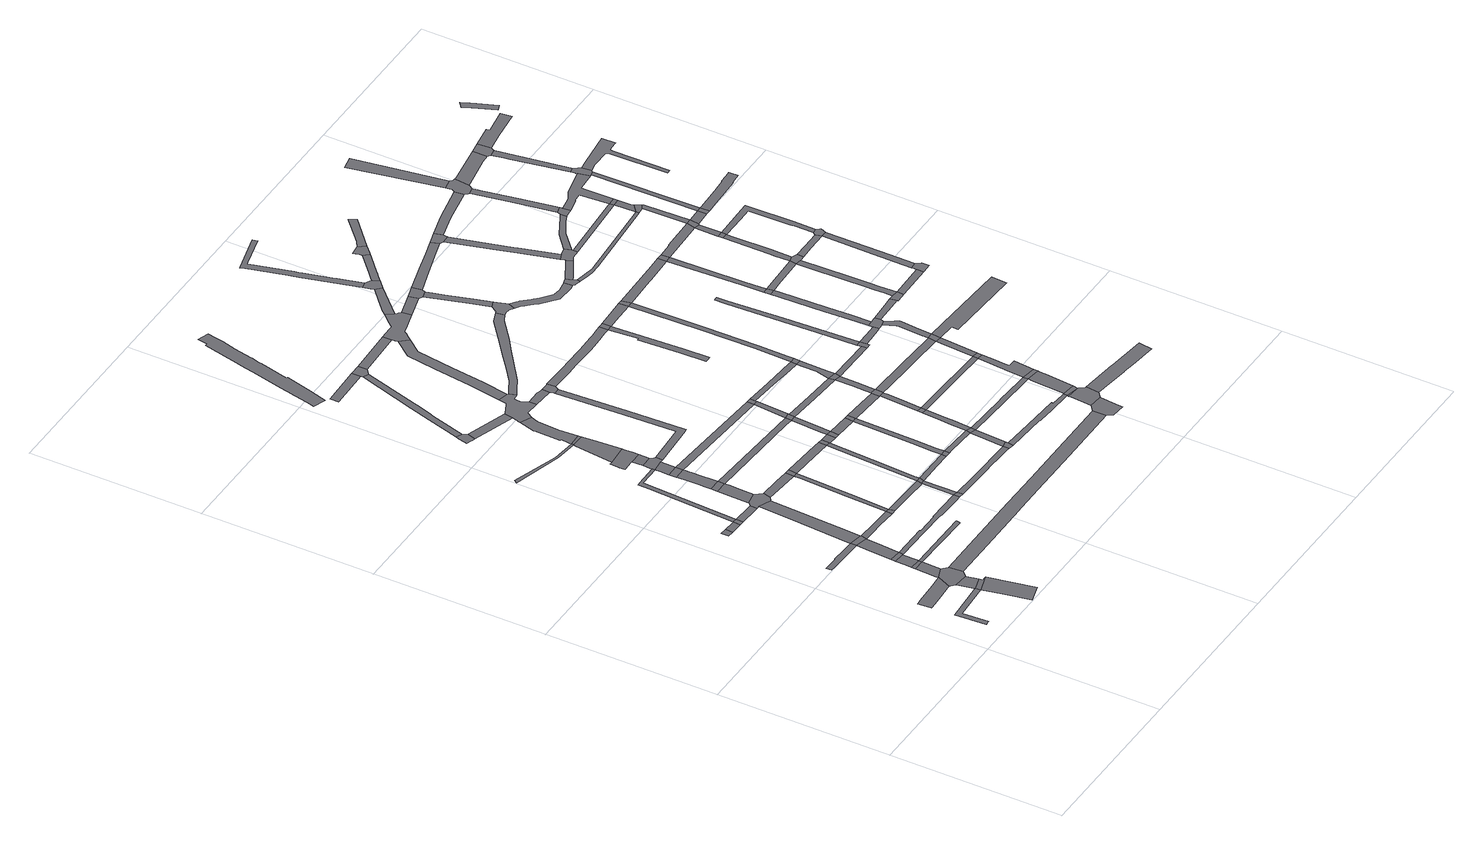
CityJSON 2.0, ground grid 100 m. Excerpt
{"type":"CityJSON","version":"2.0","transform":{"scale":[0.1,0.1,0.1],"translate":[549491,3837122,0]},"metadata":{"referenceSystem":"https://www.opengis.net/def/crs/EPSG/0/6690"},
"CityObjects":{
"road1":{"type":"Road","attributes":{"RoadStructureAttribute.sectionType":"1"},"geometry":[{"type":"MultiSurface","lod":"1","boundaries":[[[0,1,2,3,4,5,6,7]]]}]},
"road2":{"type":"Road","attributes":{"RoadStructureAttribute.sectionType":"1"},"geometry":[{"type":"MultiSurface","lod":"1","boundaries":[[[8,9,10,11,12,13,14,15,16,17,18,19]]]}]},
"road3":{"type":"Road","attributes":{"RoadStructureAttribute.sectionType":"1"},"geometry":[{"type":"MultiSurface","lod":"1","boundaries":[[[20,21,22,23,24]]]}]},
"road4":{"type":"Road","attributes":{"RoadStructureAttribute.sectionType":"1"},"geometry":[{"type":"MultiSurface","lod":"1","boundaries":[[[25,26,27,0,28,29]]]}]},
"road5":{"type":"Road","geometry":[{"type":"MultiSurface","lod":"1","boundaries":[[[30,31,28,0,7,32,21,20]]]}]},
"road6":{"type":"Road","geometry":[{"type":"MultiSurface","lod":"1","boundaries":[[[33,34,35,8,19,36,25,29,37,38]]]}]},
"road7":{"type":"Road","attributes":{"RoadStructureAttribute.sectionType":"1"},"geometry":[{"type":"MultiSurface","lod":"1","boundaries":[[[39,40,41,8,35,42]]]}]},
"road8":{"type":"Road","attributes":{"RoadStructureAttribute.sectionType":"1"},"geometry":[{"type":"MultiSurface","lod":"1","boundaries":[[[43,44,45,46,47,48,49,50,51,52]]]}]},
"road9":{"type":"Road","geometry":[{"type":"MultiSurface","lod":"1","boundaries":[[[53,39,42,54]]]}]},
"road10":{"type":"Road","attributes":{"RoadStructureAttribute.sectionType":"1"},"geometry":[{"type":"MultiSurface","lod":"1","boundaries":[[[55,56,53,54,57,58]]]}]},
"road11":{"type":"Road","geometry":[{"type":"MultiSurface","lod":"1","boundaries":[[[59,60,61,62]]]}]},
"road12":{"type":"Road","geometry":[{"type":"MultiSurface","lod":"1","boundaries":[[[63,55,58,64,65]]]}]},
"road13":{"type":"Road","attributes":{"RoadStructureAttribute.sectionType":"1"},"geometry":[{"type":"MultiSurface","lod":"1","boundaries":[[[51,66,63,65,67,68,69]]]}]},
"road14":{"type":"Road","attributes":{"RoadStructureAttribute.sectionType":"1"},"geometry":[{"type":"MultiSurface","lod":"1","boundaries":[[[70,62,61,71,72,73]]]}]},
"road15":{"type":"Road","geometry":[{"type":"MultiSurface","lod":"1","boundaries":[[[52,51,69,74,75,76]]]}]},
"road16":{"type":"Road","geometry":[{"type":"MultiSurface","lod":"1","boundaries":[[[73,72,77,78]]]}]},
"road17":{"type":"Road","attributes":{"RoadStructureAttribute.sectionType":"1"},"geometry":[{"type":"MultiSurface","lod":"1","boundaries":[[[79,80,81,82,83,54,42]]]}]},
"road18":{"type":"Road","attributes":{"RoadStructureAttribute.sectionType":"1"},"geometry":[{"type":"MultiSurface","lod":"1","boundaries":[[[84,85,78,77,86,87,88,89]]]}]},
"road19":{"type":"Road","attributes":{"RoadStructureAttribute.sectionType":"1"},"geometry":[{"type":"MultiSurface","lod":"1","boundaries":[[[90,91,92,93,52,76,94,95,96,97,98,99]]]}]},
"road20":{"type":"Road","attributes":{"RoadStructureAttribute.sectionType":"1"},"geometry":[{"type":"MultiSurface","lod":"1","boundaries":[[[100,101,75,74,102,103,104,105]]]}]},
"road21":{"type":"Road","attributes":{"RoadStructureAttribute.sectionType":"1"},"geometry":[{"type":"MultiSurface","lod":"1","boundaries":[[[106,107,108,73,78,109,110,111]]]}]},
"road22":{"type":"Road","attributes":{"RoadStructureAttribute.sectionType":"1"},"geometry":[{"type":"MultiSurface","lod":"1","boundaries":[[[112,113,114,115,116,117,118,65,64,119,120,121,122,123,124,125]]]}]},
"road23":{"type":"Road","geometry":[{"type":"MultiSurface","lod":"1","boundaries":[[[126,127,128,129,130,131,89,88,132,90,99,133,134]]]}]},
"road24":{"type":"Road","attributes":{"RoadStructureAttribute.sectionType":"1"},"geometry":[{"type":"MultiSurface","lod":"1","boundaries":[[[135,136,129,128,137,138,139,140]]]}]},
"road25":{"type":"Road","attributes":{"RoadStructureAttribute.sectionType":"1"},"geometry":[{"type":"MultiSurface","lod":"1","boundaries":[[[141,142,143,144,145,146]]]}]},
"road26":{"type":"Road","geometry":[{"type":"MultiSurface","lod":"1","boundaries":[[[105,104,147,148]]]}]},
"road27":{"type":"Road","geometry":[{"type":"MultiSurface","lod":"1","boundaries":[[[149,135,140,150]]]}]},
"road28":{"type":"Road","attributes":{"RoadStructureAttribute.sectionType":"1"},"geometry":[{"type":"MultiSurface","lod":"1","boundaries":[[[151,152,153,154,155,156,157,158,159,160,161,162,163,149,150]]]}]},
"road29":{"type":"Road","geometry":[{"type":"MultiSurface","lod":"1","boundaries":[[[164,165,159,158]]]}]},
"road30":{"type":"Road","attributes":{"RoadStructureAttribute.sectionType":"1"},"geometry":[{"type":"MultiSurface","lod":"1","boundaries":[[[166,134,133,167,168,169,170]]]}]},
"road31":{"type":"Road","attributes":{"RoadStructureAttribute.sectionType":"1"},"geometry":[{"type":"MultiSurface","lod":"1","boundaries":[[[171,110,172,165,164]]]}]},
"road32":{"type":"Road","attributes":{"RoadStructureAttribute.sectionType":"1"},"geometry":[{"type":"MultiSurface","lod":"1","boundaries":[[[173,174,175,169,176,177,105,148]]]}]},
"road33":{"type":"Road","geometry":[{"type":"MultiSurface","lod":"1","boundaries":[[[178,179,180,181,182,183,184,185,186,187]]]}]},
"road34":{"type":"Road","geometry":[{"type":"MultiSurface","lod":"1","boundaries":[[[188,189,190,191,192,193,194,195,196,197,198,199,200]]]}]},
"road35":{"type":"Road","geometry":[{"type":"MultiSurface","lod":"1","boundaries":[[[201,202,111,110,171,203,204,205,206,207,208]]]}]},
"road36":{"type":"Road","attributes":{"RoadStructureAttribute.sectionType":"1"},"geometry":[{"type":"MultiSurface","lod":"1","boundaries":[[[199,201,208,200]]]}]},
"road37":{"type":"Road","attributes":{"RoadStructureAttribute.sectionType":"1"},"geometry":[{"type":"MultiSurface","lod":"1","boundaries":[[[209,210,211,148,147,212,213,214,215]]]}]},
"road38":{"type":"Road","attributes":{"RoadStructureAttribute.sectionType":"1"},"geometry":[{"type":"MultiSurface","lod":"1","boundaries":[[[145,216,191,190,217,218]]]}]},
"road39":{"type":"Road","geometry":[{"type":"MultiSurface","lod":"1","boundaries":[[[170,169,175,219]]]}]},
"road40":{"type":"Road","geometry":[{"type":"MultiSurface","lod":"1","boundaries":[[[220,146,145,218]]]}]},
"road41":{"type":"Road","geometry":[{"type":"MultiSurface","lod":"1","boundaries":[[[125,124,221,222]]]}]},
"road42":{"type":"Road","attributes":{"RoadStructureAttribute.sectionType":"1"},"geometry":[{"type":"MultiSurface","lod":"1","boundaries":[[[223,185,184,224,225]]]}]},
"road43":{"type":"Road","attributes":{"RoadStructureAttribute.sectionType":"1"},"geometry":[{"type":"MultiSurface","lod":"1","boundaries":[[[226,214,125,222]]]}]},
"road44":{"type":"Road","attributes":{"RoadStructureAttribute.sectionType":"1"},"geometry":[{"type":"MultiSurface","lod":"1","boundaries":[[[227,228,229,230,231,232,233,146,220,234,235,236]]]}]},
"road45":{"type":"Road","geometry":[{"type":"MultiSurface","lod":"1","boundaries":[[[237,215,214,226]]]}]},
"road46":{"type":"Road","attributes":{"RoadStructureAttribute.sectionType":"1"},"geometry":[{"type":"MultiSurface","lod":"1","boundaries":[[[238,239,240,178,187,241,242,243,244,245,246]]]}]},
"road47":{"type":"Road","attributes":{"RoadStructureAttribute.sectionType":"1"},"geometry":[{"type":"MultiSurface","lod":"1","boundaries":[[[247,248,249,250,251,38,37,252,253,254,255,256,257,258,259]]]}]},
"road48":{"type":"Road","attributes":{"RoadStructureAttribute.sectionType":"1"},"geometry":[{"type":"MultiSurface","lod":"1","boundaries":[[[150,140,260,261,262]]]}]},
"road49":{"type":"Road","attributes":{"RoadStructureAttribute.sectionType":"1"},"geometry":[{"type":"MultiSurface","lod":"1","boundaries":[[[263,219,175,264,265,266]]]}]},
"road50":{"type":"Road","attributes":{"RoadStructureAttribute.sectionType":"1"},"geometry":[{"type":"MultiSurface","lod":"1","boundaries":[[[267,268,269,270]]]}]},
"road51":{"type":"Road","attributes":{"RoadStructureAttribute.sectionType":"1"},"geometry":[{"type":"MultiSurface","lod":"1","boundaries":[[[271,272,273,215,237,274,275,276]]]}]},
"road52":{"type":"Road","attributes":{"RoadStructureAttribute.sectionType":"1"},"geometry":[{"type":"MultiSurface","lod":"1","boundaries":[[[277,278,279,280,281,282,283,284,205,204]]]}]},
"road53":{"type":"Road","attributes":{"RoadStructureAttribute.sectionType":"1"},"geometry":[{"type":"MultiSurface","lod":"1","boundaries":[[[285,286,237,226,287,288,289]]]}]},
"road54":{"type":"Road","geometry":[{"type":"MultiSurface","lod":"1","boundaries":[[[290,291,292,293,225,224,294,295,227,236,296,297,298,299,300,301,302,303,304,305]]]}]},
"road55":{"type":"Road","attributes":{"RoadStructureAttribute.sectionType":"1"},"geometry":[{"type":"MultiSurface","lod":"1","boundaries":[[[164,158,306,307,308]]]}]},
"road56":{"type":"Road","attributes":{"RoadStructureAttribute.sectionType":"1"},"geometry":[{"type":"MultiSurface","lod":"1","boundaries":[[[309,310,311,312,313,314,315,316,317,318,319,320,321,322,323,324,325,326,327,328,329,330,331,332,333,334,335]]]}]},
"road57":{"type":"Road","attributes":{"RoadStructureAttribute.sectionType":"1"},"geometry":[{"type":"MultiSurface","lod":"1","boundaries":[[[336,337,338,222,221,339,340,341,342,343,344,345]]]}]},
"road58":{"type":"Road","geometry":[{"type":"MultiSurface","lod":"1","boundaries":[[[266,265,271,276,346]]]}]},
"road59":{"type":"Road","attributes":{"RoadStructureAttribute.sectionType":"1"},"geometry":[{"type":"MultiSurface","lod":"1","boundaries":[[[347,346,276,348,349,350]]]}]},
"road60":{"type":"Road","geometry":[{"type":"MultiSurface","lod":"1","boundaries":[[[351,267,270,352,238,246,353,354]]]}]},
"road61":{"type":"Road","attributes":{"RoadStructureAttribute.sectionType":"1"},"geometry":[{"type":"MultiSurface","lod":"1","boundaries":[[[355,356,298,297,357,358,359]]]}]},
"road62":{"type":"Road","geometry":[{"type":"MultiSurface","lod":"1","boundaries":[[[360,289,288,361]]]}]},
"road63":{"type":"Road","geometry":[{"type":"MultiSurface","lod":"1","boundaries":[[[350,349,362,363]]]}]},
"road64":{"type":"Road","attributes":{"RoadStructureAttribute.sectionType":"1"},"geometry":[{"type":"MultiSurface","lod":"1","boundaries":[[[261,364,350,363,365,366]]]}]},
"road65":{"type":"Road","geometry":[{"type":"MultiSurface","lod":"1","boundaries":[[[367,368,359,358,369,370,282,281,371,372]]]}]},
"road66":{"type":"Road","attributes":{"RoadStructureAttribute.sectionType":"1"},"geometry":[{"type":"MultiSurface","lod":"1","boundaries":[[[373,374,375,289,360,376,377,378]]]}]},
"road67":{"type":"Road","attributes":{"RoadStructureAttribute.sectionType":"1"},"geometry":[{"type":"MultiSurface","lod":"1","boundaries":[[[363,362,373,379]]]}]},
"road68":{"type":"Road","attributes":{"RoadStructureAttribute.sectionType":"1"},"geometry":[{"type":"MultiSurface","lod":"1","boundaries":[[[380,381,382,360,361,383,384,385,386]]]}]},
"road69":{"type":"Road","geometry":[{"type":"MultiSurface","lod":"1","boundaries":[[[387,262,261,366,388]]]}]},
"road70":{"type":"Road","attributes":{"RoadStructureAttribute.sectionType":"1"},"geometry":[{"type":"MultiSurface","lod":"1","boundaries":[[[389,390,391,392,290,305,393,394,395,396]]]}]},
"road71":{"type":"Road","geometry":[{"type":"MultiSurface","lod":"1","boundaries":[[[397,345,344,398,399]]]}]},
"road72":{"type":"Road","attributes":{"RoadStructureAttribute.sectionType":"1"},"geometry":[{"type":"MultiSurface","lod":"1","boundaries":[[[307,262,387,400]]]}]},
"road73":{"type":"Road","attributes":{"RoadStructureAttribute.sectionType":"1"},"geometry":[{"type":"MultiSurface","lod":"1","boundaries":[[[401,351,354,402]]]}]},
"road74":{"type":"Road","geometry":[{"type":"MultiSurface","lod":"1","boundaries":[[[379,373,378,403]]]}]},
"road75":{"type":"Road","attributes":{"RoadStructureAttribute.sectionType":"1"},"geometry":[{"type":"MultiSurface","lod":"1","boundaries":[[[385,404,345,397,405]]]}]},
"road76":{"type":"Road","geometry":[{"type":"MultiSurface","lod":"1","boundaries":[[[308,307,400,406,407,408]]]}]},
"road77":{"type":"Road","geometry":[{"type":"MultiSurface","lod":"1","boundaries":[[[386,385,405,409]]]}]},
"road78":{"type":"Road","attributes":{"RoadStructureAttribute.sectionType":"1"},"geometry":[{"type":"MultiSurface","lod":"1","boundaries":[[[410,411,412,386,409,413,414,415]]]}]},
"road79":{"type":"Road","attributes":{"RoadStructureAttribute.sectionType":"1"},"geometry":[{"type":"MultiSurface","lod":"1","boundaries":[[[416,403,378,417,418,419,420]]]}]},
"road80":{"type":"Road","attributes":{"RoadStructureAttribute.sectionType":"1"},"geometry":[{"type":"MultiSurface","lod":"1","boundaries":[[[421,422,423,424,425,426,427,304,303,428,429,430,431,432,433,434,435]]]}]},
"road81":{"type":"Road","attributes":{"RoadStructureAttribute.sectionType":"1"},"geometry":[{"type":"MultiSurface","lod":"1","boundaries":[[[436,437,388,366,438,439,440,441]]]}]},
"road82":{"type":"Road","geometry":[{"type":"MultiSurface","lod":"1","boundaries":[[[442,410,415,443]]]}]},
"road83":{"type":"Road","attributes":{"RoadStructureAttribute.sectionType":"1"},"geometry":[{"type":"MultiSurface","lod":"1","boundaries":[[[444,445,446,447,448,449,450,451,367,372,452,453,454,455,456,457,458,459,460,461,462,463,464]]]}]},
"road84":{"type":"Road","attributes":{"RoadStructureAttribute.sectionType":"1"},"geometry":[{"type":"MultiSurface","lod":"1","boundaries":[[[465,466,467,442,443,468,469,470]]]}]},
"road85":{"type":"Road","attributes":{"RoadStructureAttribute.sectionType":"1"},"geometry":[{"type":"MultiSurface","lod":"1","boundaries":[[[471,472,473,474,399,398,475,476,477,478,479,480,481,482]]]}]},
"road86":{"type":"Road","attributes":{"RoadStructureAttribute.sectionType":"1"},"geometry":[{"type":"MultiSurface","lod":"1","boundaries":[[[483,484,485,408,407,486,487,488,489,490]]]}]},
"road87":{"type":"Road","geometry":[{"type":"MultiSurface","lod":"1","boundaries":[[[491,492,493,494,401,402,495,496,497,389,396,498,499,500,501,502,503,504,505,506,507]]]}]},
"road88":{"type":"Road","geometry":[{"type":"MultiSurface","lod":"1","boundaries":[[[508,420,419,465,470,509,510,511]]]}]},
"road89":{"type":"Road","attributes":{"RoadStructureAttribute.sectionType":"1"},"geometry":[{"type":"MultiSurface","lod":"1","boundaries":[[[440,512,513,508,511,514,515,516]]]}]},
"road90":{"type":"Road","attributes":{"RoadStructureAttribute.sectionType":"1"},"geometry":[{"type":"MultiSurface","lod":"1","boundaries":[[[517,518,519,409,405,520,521,522,523,524]]]}]},
"road91":{"type":"Road","geometry":[{"type":"MultiSurface","lod":"1","boundaries":[[[441,440,516,525]]]}]},
"road92":{"type":"Road","attributes":{"RoadStructureAttribute.sectionType":"1"},"geometry":[{"type":"MultiSurface","lod":"1","boundaries":[[[489,526,527,528,529,530,441,525,531,532,533,534]]]}]},
"road93":{"type":"Road","geometry":[{"type":"MultiSurface","lod":"1","boundaries":[[[535,259,258,536,537,538,539]]]}]},
"road94":{"type":"Road","attributes":{"RoadStructureAttribute.sectionType":"1"},"geometry":[{"type":"MultiSurface","lod":"1","boundaries":[[[540,541,542,543,544,545,546,547,548,463]]]}]},
"road95":{"type":"Road","geometry":[{"type":"MultiSurface","lod":"1","boundaries":[[[490,489,534,549]]]}]},
"road96":{"type":"Road","attributes":{"RoadStructureAttribute.sectionType":"1"},"geometry":[{"type":"MultiSurface","lod":"1","boundaries":[[[550,551,552,443,415,553,554,555,556,557]]]}]},
"road97":{"type":"Road","attributes":{"RoadStructureAttribute.sectionType":"1"},"geometry":[{"type":"MultiSurface","lod":"1","boundaries":[[[558,504,503,559]]]}]},
"road98":{"type":"Road","attributes":{"RoadStructureAttribute.sectionType":"1"},"geometry":[{"type":"MultiSurface","lod":"1","boundaries":[[[560,561,562,563,491,507,564]]]}]},
"road99":{"type":"Road","geometry":[{"type":"MultiSurface","lod":"1","boundaries":[[[565,566,567,535,539,568,569,570,571,572]]]}]},
"road100":{"type":"Road","geometry":[{"type":"MultiSurface","lod":"1","boundaries":[[[573,574,464,463,548]]]}]},
"road101":{"type":"Road","attributes":{"RoadStructureAttribute.sectionType":"1"},"geometry":[{"type":"MultiSurface","lod":"1","boundaries":[[[575,576,525,516,577,578,579]]]}]},
"road102":{"type":"Road","attributes":{"RoadStructureAttribute.sectionType":"1"},"geometry":[{"type":"MultiSurface","lod":"1","boundaries":[[[481,565,572]]]}]},
"road103":{"type":"Road","attributes":{"RoadStructureAttribute.sectionType":"1"},"geometry":[{"type":"MultiSurface","lod":"1","boundaries":[[[580,482,481,572,581,582]]]}]},
"road104":{"type":"Road","geometry":[{"type":"MultiSurface","lod":"1","boundaries":[[[583,584,585,586,587,588,589,421,435,590,591,592,593,594]]]}]},
"road105":{"type":"Road","attributes":{"RoadStructureAttribute.sectionType":"1"},"geometry":[{"type":"MultiSurface","lod":"1","boundaries":[[[595,596,597,510,509,598,599,600,601,602,603]]]}]},
"road106":{"type":"Road","attributes":{"RoadStructureAttribute.sectionType":"1"},"geometry":[{"type":"MultiSurface","lod":"1","boundaries":[[[604,605,606,607,608,609,586,585]]]}]},
"road107":{"type":"Road","geometry":[{"type":"MultiSurface","lod":"1","boundaries":[[[610,558,559,608,607,611,612]]]}]},
"road108":{"type":"Road","attributes":{"RoadStructureAttribute.sectionType":"1"},"geometry":[{"type":"MultiSurface","lod":"1","boundaries":[[[523,613,614,582,581,615,616,617]]]}]},
"road109":{"type":"Road","geometry":[{"type":"MultiSurface","lod":"1","boundaries":[[[618,619,620,560,564,621,622]]]}]},
"road110":{"type":"Road","attributes":{"RoadStructureAttribute.sectionType":"1"},"geometry":[{"type":"MultiSurface","lod":"1","boundaries":[[[623,624,625,626,627,628,629,630,490,549]]]}]},
"road111":{"type":"Road","attributes":{"RoadStructureAttribute.sectionType":"1"},"geometry":[{"type":"MultiSurface","lod":"1","boundaries":[[[631,632,633,634,635,636,637,638,639,640,619,618,641,642,643,644,645,646,647,648,649]]]}]},
"road112":{"type":"Road","geometry":[{"type":"MultiSurface","lod":"1","boundaries":[[[524,523,617,650]]]}]},
"road113":{"type":"Road","attributes":{"RoadStructureAttribute.sectionType":"1"},"geometry":[{"type":"MultiSurface","lod":"1","boundaries":[[[651,652,573,548,653,654,627]]]}]},
"road114":{"type":"Road","geometry":[{"type":"MultiSurface","lod":"1","boundaries":[[[655,656,579,578,657,658]]]}]},
"road115":{"type":"Road","attributes":{"RoadStructureAttribute.sectionType":"1"},"geometry":[{"type":"MultiSurface","lod":"1","boundaries":[[[556,659,660,661,662,663,524,650,664,665,666,667,668,669]]]}]},
"road116":{"type":"Road","attributes":{"RoadStructureAttribute.sectionType":"1"},"geometry":[{"type":"MultiSurface","lod":"1","boundaries":[[[670,671,672,673,674,675,676,677,678,679,594,593,680,681,682,683,684,685,686,687,688,689,690]]]}]},
"road117":{"type":"Road","geometry":[{"type":"MultiSurface","lod":"1","boundaries":[[[557,556,669,691]]]}]},
"road118":{"type":"Road","attributes":{"RoadStructureAttribute.sectionType":"1"},"geometry":[{"type":"MultiSurface","lod":"1","boundaries":[[[692,693,694,695,696,622,621,697,698,699,700,701,702,703]]]}]},
"road119":{"type":"Road","geometry":[{"type":"MultiSurface","lod":"1","boundaries":[[[704,651,627,626]]]}]},
"road120":{"type":"Road","attributes":{"RoadStructureAttribute.sectionType":"1"},"geometry":[{"type":"MultiSurface","lod":"1","boundaries":[[[705,706,655,658,707,708,709,710]]]}]},
"road121":{"type":"Road","attributes":{"RoadStructureAttribute.sectionType":"1"},"geometry":[{"type":"MultiSurface","lod":"1","boundaries":[[[711,712,557,691,713,714]]]}]},
"road122":{"type":"Road","attributes":{"RoadStructureAttribute.sectionType":"1"},"geometry":[{"type":"MultiSurface","lod":"1","boundaries":[[[715,716,717,718,719,720,721,722,723,656,655]]]}]},
"road123":{"type":"Road","attributes":{"RoadStructureAttribute.sectionType":"1"},"geometry":[{"type":"MultiSurface","lod":"1","boundaries":[[[724,725,569,568,726,727,728,729,730,731,732]]]}]},
"road124":{"type":"Road","attributes":{"RoadStructureAttribute.sectionType":"1"},"geometry":[{"type":"MultiSurface","lod":"1","boundaries":[[[733,734,735,610,612,736,737,738]]]}]},
"road125":{"type":"Road","geometry":[{"type":"MultiSurface","lod":"1","boundaries":[[[739,603,602,711,714,740]]]}]},
"road126":{"type":"Road","geometry":[{"type":"MultiSurface","lod":"1","boundaries":[[[741,742,690,689,743,744,745,746,747,748,749,750]]]}]},
"road127":{"type":"Road","attributes":{"RoadStructureAttribute.sectionType":"1"},"geometry":[{"type":"MultiSurface","lod":"1","boundaries":[[[751,752,753,754,755,756,757,758,759,760,761,762,763,764,739,740]]]}]},
"road128":{"type":"Road","geometry":[{"type":"MultiSurface","lod":"1","boundaries":[[[765,766,767,768,769,692,703,770,771,772,773]]]}]},
"road129":{"type":"Road","geometry":[{"type":"MultiSurface","lod":"1","boundaries":[[[774,775,776,777,705,710,758,757,778]]]}]},
"road130":{"type":"Road","attributes":{"RoadStructureAttribute.sectionType":"1"},"geometry":[{"type":"MultiSurface","lod":"1","boundaries":[[[779,780,781,782,783,784,785,786,777,776]]]}]},
"road131":{"type":"Road","attributes":{"RoadStructureAttribute.sectionType":"1"},"geometry":[{"type":"MultiSurface","lod":"1","boundaries":[[[787,788,704,626,789,790,791,792]]]}]},
"road132":{"type":"Road","attributes":{"RoadStructureAttribute.sectionType":"1"},"geometry":[{"type":"MultiSurface","lod":"1","boundaries":[[[793,794,741,750,795,796,797,798]]]}]},
"road133":{"type":"Road","attributes":{"RoadStructureAttribute.sectionType":"1"},"geometry":[{"type":"MultiSurface","lod":"1","boundaries":[[[799,800,774,778,801,802,803]]]}]},
"road134":{"type":"Road","attributes":{"RoadStructureAttribute.sectionType":"1"},"geometry":[{"type":"MultiSurface","lod":"1","boundaries":[[[804,805,806,807,773,772,808]]]}]},
"road135":{"type":"Road","geometry":[{"type":"MultiSurface","lod":"1","boundaries":[[[809,810,783,782]]]}]},
"road136":{"type":"Road","attributes":{"RoadStructureAttribute.sectionType":"1"},"geometry":[{"type":"MultiSurface","lod":"1","boundaries":[[[811,812,813,814,815,816,817,818,819,820]]]}]},
"road137":{"type":"Road","geometry":[{"type":"MultiSurface","lod":"1","boundaries":[[[821,733,738,816,815,822]]]}]},
"road138":{"type":"Road","geometry":[{"type":"MultiSurface","lod":"1","boundaries":[[[823,824,820,819,825,793,798,826,827,828,829,830]]]}]},
"road139":{"type":"Road","attributes":{"RoadStructureAttribute.sectionType":"1"},"geometry":[{"type":"MultiSurface","lod":"1","boundaries":[[[831,832,792,833,810,809]]]}]},
"road140":{"type":"Road","attributes":{"RoadStructureAttribute.sectionType":"1"},"geometry":[{"type":"MultiSurface","lod":"1","boundaries":[[[834,835,740,714,836,837,838,839,840,841]]]}]},
"road141":{"type":"Road","geometry":[{"type":"MultiSurface","lod":"1","boundaries":[[[842,799,803,843,844,845,846,847]]]}]},
"road142":{"type":"Road","attributes":{"RoadStructureAttribute.sectionType":"1"},"geometry":[{"type":"MultiSurface","lod":"1","boundaries":[[[848,849,809,782,850,851]]]}]},
"road143":{"type":"Road","geometry":[{"type":"MultiSurface","lod":"1","boundaries":[[[852,787,792,832]]]}]},
"road144":{"type":"Road","attributes":{"RoadStructureAttribute.sectionType":"1"},"geometry":[{"type":"MultiSurface","lod":"1","boundaries":[[[853,854,855,748,747,856,857,858,859]]]}]},
"road145":{"type":"Road","attributes":{"RoadStructureAttribute.sectionType":"1"},"geometry":[{"type":"MultiSurface","lod":"1","boundaries":[[[851,860,861,862,863,864,842,847,865,866,867,868,869]]]}]},
"road146":{"type":"Road","attributes":{"RoadStructureAttribute.sectionType":"1"},"geometry":[{"type":"MultiSurface","lod":"1","boundaries":[[[870,847,846,871]]]}]},
"road147":{"type":"Road","attributes":{"RoadStructureAttribute.sectionType":"1"},"geometry":[{"type":"MultiSurface","lod":"1","boundaries":[[[872,873,874,875,876,823,830,877,878,879]]]}]},
"road148":{"type":"Road","attributes":{"RoadStructureAttribute.sectionType":"1"},"geometry":[{"type":"MultiSurface","lod":"1","boundaries":[[[880,881,821,822,882,883]]]}]},
"road149":{"type":"Road","geometry":[{"type":"MultiSurface","lod":"1","boundaries":[[[884,885,848,851,869,886,887]]]}]},
"road150":{"type":"Road","attributes":{"RoadStructureAttribute.sectionType":"1"},"geometry":[{"type":"MultiSurface","lod":"1","boundaries":[[[888,889,890,852,832,891]]]}]},
"road151":{"type":"Road","attributes":{"RoadStructureAttribute.sectionType":"1"},"geometry":[{"type":"MultiSurface","lod":"1","boundaries":[[[892,893,828,827,894,895]]]}]},
"road152":{"type":"Road","attributes":{"RoadStructureAttribute.sectionType":"1"},"geometry":[{"type":"MultiSurface","lod":"1","boundaries":[[[896,897,898,848,885,899,900,901,902]]]}]},
"road153":{"type":"Road","geometry":[{"type":"MultiSurface","lod":"1","boundaries":[[[903,904,905,906,870,871,907,908]]]}]},
"road154":{"type":"Road","geometry":[{"type":"MultiSurface","lod":"1","boundaries":[[[909,910,896,902,911]]]}]},
"road155":{"type":"Road","geometry":[{"type":"MultiSurface","lod":"1","boundaries":[[[912,913,914,872,879,915,916,917]]]}]},
"road156":{"type":"Road","attributes":{"RoadStructureAttribute.sectionType":"1"},"geometry":[{"type":"MultiSurface","lod":"1","boundaries":[[[918,887,886,919,920,921]]]}]},
"road157":{"type":"Road","attributes":{"RoadStructureAttribute.sectionType":"1"},"geometry":[{"type":"MultiSurface","lod":"1","boundaries":[[[891,909,911,922,923]]]}]},
"road158":{"type":"Road","attributes":{"RoadStructureAttribute.sectionType":"1"},"geometry":[{"type":"MultiSurface","lod":"1","boundaries":[[[924,925,926,927,928,929,914,913]]]}]},
"road159":{"type":"Road","attributes":{"RoadStructureAttribute.sectionType":"1"},"geometry":[{"type":"MultiSurface","lod":"1","boundaries":[[[920,930,905,904,931,932,933]]]}]},
"road160":{"type":"Road","geometry":[{"type":"MultiSurface","lod":"1","boundaries":[[[934,888,891,923,935]]]}]},
"road161":{"type":"Road","geometry":[{"type":"MultiSurface","lod":"1","boundaries":[[[936,937,938,939,940,941,942,943,880,883,944,945,927,926,946,947]]]}]},
"road162":{"type":"Road","attributes":{"RoadStructureAttribute.sectionType":"1"},"geometry":[{"type":"MultiSurface","lod":"1","boundaries":[[[948,949,950,951,952,953,954,911,902,955,956,957,958,959,960,961]]]}]},
"road163":{"type":"Road","attributes":{"RoadStructureAttribute.sectionType":"1"},"geometry":[{"type":"MultiSurface","lod":"1","boundaries":[[[962,963,964,965,888,934]]]}]},
"road164":{"type":"Road","attributes":{"RoadStructureAttribute.sectionType":"1"},"geometry":[{"type":"MultiSurface","lod":"1","boundaries":[[[966,934,935,967]]]}]},
"road165":{"type":"Road","attributes":{"RoadStructureAttribute.sectionType":"1"},"geometry":[{"type":"MultiSurface","lod":"1","boundaries":[[[968,969,970,939,938]]]}]},
"road166":{"type":"Road","geometry":[{"type":"MultiSurface","lod":"1","boundaries":[[[971,853,859,972,973,965,964]]]}]},
"road167":{"type":"Road","attributes":{"RoadStructureAttribute.sectionType":"1"},"geometry":[{"type":"MultiSurface","lod":"1","boundaries":[[[974,975,895,853,971]]]}]},
"road168":{"type":"Road","geometry":[{"type":"MultiSurface","lod":"1","boundaries":[[[960,921,920,933,976,977,978,961]]]}]},
"road169":{"type":"Road","geometry":[{"type":"MultiSurface","lod":"1","boundaries":[[[979,892,895,975]]]}]},
"road170":{"type":"Road","geometry":[{"type":"MultiSurface","lod":"1","boundaries":[[[980,981,982,983,917,916,984,985,986,987,892,979,988,989,990,991]]]}]},
"road171":{"type":"Road","geometry":[{"type":"MultiSurface","lod":"1","boundaries":[[[992,966,967,993]]]}]},
"road172":{"type":"Road","attributes":{"RoadStructureAttribute.sectionType":"1"},"geometry":[{"type":"MultiSurface","lod":"1","boundaries":[[[994,995,996,947,946,997,998,999]]]}]},
"road173":{"type":"Road","attributes":{"RoadStructureAttribute.sectionType":"1"},"geometry":[{"type":"MultiSurface","lod":"1","boundaries":[[[1000,1001,1002,1003,966,992]]]}]},
"road174":{"type":"Road","attributes":{"RoadStructureAttribute.sectionType":"1"},"geometry":[{"type":"MultiSurface","lod":"1","boundaries":[[[1004,1005,1006,1007,1008,1009,1010,1011,1012,1013,1014,992,993,1015,1016,1017,1018]]]}]},
"road175":{"type":"Road","geometry":[{"type":"MultiSurface","lod":"1","boundaries":[[[1019,1020,1021,1022,1023,1024,980,991,1025,1002,1001,1026,1027,1028]]]}]},
"road176":{"type":"Road","attributes":{"RoadStructureAttribute.sectionType":"1"},"geometry":[{"type":"MultiSurface","lod":"1","boundaries":[[[1029,1030,1031,1032,1033,1022,1021]]]}]},
"road177":{"type":"Road","geometry":[{"type":"MultiSurface","lod":"1","boundaries":[[[1034,994,999,1035,1031,1030,1036,1037]]]}]},
"road178":{"type":"Road","attributes":{"RoadStructureAttribute.sectionType":"1"},"geometry":[{"type":"MultiSurface","lod":"1","boundaries":[[[1038,1039,1040,1041,1028,1027,1042,1043,1044,1045,1046,1047,1048,1049,1050,1051,1052,1053,1054]]]}]},
"road179":{"type":"Road","attributes":{"RoadStructureAttribute.sectionType":"1"},"geometry":[{"type":"MultiSurface","lod":"1","boundaries":[[[1055,1056,1057,1034,1037,1058,1059,1060]]]}]},
"road180":{"type":"Road","attributes":{"RoadStructureAttribute.sectionType":"1"},"geometry":[{"type":"MultiSurface","lod":"1","boundaries":[[[1061,1062,1063,1064,1065,1066,1067,1068,1069,1070]]]}]}
},
"vertices":[
[402,302,0],[163,284,0],[174,108,0],[175,106,0],[190,109,0],[204,111,0],[193,256,0],[407,273,0],
[389,507,0],[368,505,0],[316,502,0],[233,497,0],[175,494,0],[169,494,0],[151,493,0],[156,413,0],[190,415,0],[257,419,0],[339,424,0],[352,424,0],
[512,302,0],[410,270,0],[434,158,0],[466,5,0],[567,35,0],
[383,400,0],[386,386,0],[401,307,0],[481,326,0],[467,394,0],
[492,303,0],[486,302,0],[410,272,0],
[465,524,0],[462,527,0],[456,532,0],[359,419,0],[494,424,0],[488,505,0],
[394,643,0],[392,589,0],[389,520,0],[459,641,0],
[351,1034,0],[261,1038,0],[260,1033,0],[174,1037,0],[176,1006,0],[203,1005,0],[223,1004,0],[320,1000,0],[412,996,0],[413,1031,0],
[394,666,0],[460,663,0],
[399,760,0],[396,710,0],[460,672,0],[463,757,0],
[160,1638,0],[162,1596,0],[197,1594,0],[200,1636,0],
[400,787,0],[467,757,0],[471,783,0],
[407,917,0],[472,790,0],[478,885,0],[483,981,0],
[266,1632,0],[200,1593,0],[270,1590,0],[272,1632,0],
[487,980,0],[492,1014,0],[492,1017,0],
[298,1589,0],[299,1630,0],
[637,638,0],[834,635,0],[837,646,0],[839,658,0],[837,658,0],
[421,1624,0],[411,1624,0],[410,1584,0],[420,1584,0],[429,1584,0],[430,1624,0],
[446,1583,0],[441,1484,0],[431,1330,0],[413,1034,0],[493,1027,0],[498,1155,0],[505,1315,0],[512,1477,0],[515,1530,0],[516,1553,0],
[719,1005,0],[609,1009,0],[540,978,0],[618,975,0],[728,970,0],[729,1004,0],
[317,2202,0],[299,2202,0],[296,2135,0],[324,2187,0],[448,2186,0],[448,2203,0],
[1008,776,0],[910,777,0],[811,778,0],[810,774,0],[679,774,0],[678,781,0],[614,782,0],[565,755,0],[670,753,0],[830,750,0],[844,745,0],[981,740,0],[1016,740,0],[1017,775,0],
[538,1634,0],[524,1651,0],[520,1655,0],[447,1642,0],[447,1637,0],[444,1634,0],[442,1583,0],[538,1570,0],[553,1617,0],
[452,1827,0],[450,1756,0],[521,1733,0],[523,1803,0],[523,1824,0],[523,1827,0],
[289,2674,0],[21,2761,0],[10,2743,0],[297,2662,0],[421,2644,0],[423,2658,0],
[758,969,0],[751,1003,0],
[453,1863,0],[523,1862,0],
[523,1864,0],[522,1906,0],[521,1961,0],[520,2009,0],[520,2039,0],[520,2044,0],[520,2052,0],[519,2065,0],[450,2063,0],[451,2043,0],[451,2004,0],[453,1937,0],[453,1900,0],
[518,2107,0],[449,2105,0],
[670,1609,0],[573,1567,0],[744,1552,0],[750,1552,0],[754,1603,0],
[517,2194,0],[448,2158,0],
[762,1236,0],[776,1521,0],[778,1552,0],[749,1514,0],[738,1239,0],
[185,3193,0],[179,3175,0],[176,3162,0],[166,3121,0],[195,3111,0],[203,3108,0],[216,3104,0],[234,3152,0],[219,3176,0],[218,3178,0],
[518,2362,0],[515,2401,0],[514,2416,0],[395,2405,0],[387,2406,0],[378,2407,0],[375,2373,0],[375,2370,0],[374,2350,0],[376,2319,0],[436,2322,0],[447,2322,0],[517,2321,0],
[448,2257,0],[448,2215,0],[528,2194,0],[539,2195,0],[536,2235,0],[531,2240,0],[516,2256,0],[516,2257,0],
[1019,993,0],[1014,993,0],[872,998,0],[912,963,0],[1007,959,0],[1017,961,0],[1023,993,0],
[420,2635,0],[503,2583,0],[499,2643,0],
[781,1601,0],
[498,2662,0],
[1048,739,0],[1043,770,0],
[239,3150,0],[463,3022,0],[469,3073,0],
[1042,965,0],
[448,2972,0],[421,2877,0],[426,2874,0],[422,2724,0],[428,2723,0],[424,2671,0],[423,2661,0],[490,2775,0],[500,2902,0],[514,2943,0],
[1050,994,0],
[380,3844,0],[276,3506,0],[240,3382,0],[260,3326,0],[279,3393,0],[283,3393,0],[314,3497,0],[319,3515,0],[413,3833,0],
[1496,506,0],[1326,506,0],[1184,506,0],[1093,506,0],[812,505,0],[738,424,0],[1065,425,0],[1093,426,0],[1324,427,0],[1327,427,0],[1583,428,0],[1962,428,0],[1963,507,0],
[1095,1793,0],[1143,1790,0],[1145,1825,0],
[1021,1583,0],[873,1546,0],[1050,1534,0],[1054,1581,0],
[376,3909,0],[142,3900,0],[140,3850,0],[378,3858,0],
[1050,1533,0],[1033,1199,0],[1025,1021,0],[1051,1024,0],[1059,1195,0],[1075,1530,0],
[798,2213,0],[813,2214,0],[813,2226,0],[801,2547,0],[779,2939,0],[744,2937,0],[763,2546,0],[776,2252,0],
[1270,992,0],[1188,992,0],[1177,965,0],[1273,965,0],[1273,993,0],
[557,3156,0],[549,3110,0],[539,3105,0],[480,3078,0],[454,2992,0],[452,2985,0],[535,2977,0],[616,2972,0],[618,3017,0],[595,3053,0],[602,3093,0],[618,3095,0],[631,3097,0],[637,3100,0],[624,3138,0],[616,3142,0],
[1155,2018,0],[1160,2018,0],[1163,2059,0],
[235,4720,0],[225,4669,0],[224,4663,0],[210,4664,0],[158,4433,0],[157,4431,0],[139,4351,0],[97,4164,0],[97,4163,0],[86,4118,0],[75,4066,0],[57,3987,0],[48,3943,0],[118,3915,0],[138,3982,0],[145,4005,0],[189,4175,0],[180,4178,0],[179,4179,0],[220,4346,0],[223,4362,0],[235,4411,0],[236,4415,0],[260,4522,0],[283,4607,0],[292,4657,0],[300,4701,0],
[1359,759,0],[1324,760,0],[1184,765,0],[1143,735,0],[1269,730,0],[1324,729,0],[1385,727,0],[1465,723,0],[1485,721,0],[1486,755,0],
[1079,1579,0],
[1125,1576,0],[1083,1529,0],[1127,1526,0],[1130,1575,0],
[443,3911,0],[380,3845,0],[414,3834,0],[445,3858,0],
[724,3010,0],[700,3015,0],[733,2965,0],[737,2965,0],[738,3010,0],
[1305,994,0],[1305,965,0],
[1157,1525,0],[1160,1573,0],
[1132,1611,0],[1163,1619,0],[1173,1788,0],
[788,3011,0],[782,3009,0],[744,2954,0],[744,2948,0],[784,2948,0],[793,2963,0],
[1288,1516,0],[1278,1166,0],[1275,1045,0],[1306,1048,0],[1308,1162,0],[1316,1515,0],
[1291,1564,0],
[1500,983,0],[1383,989,0],[1322,993,0],[1318,965,0],[1322,965,0],[1498,954,0],[1505,982,0],
[1178,1829,0],[1177,1823,0],
[719,3836,0],[642,3737,0],[618,3564,0],[586,3341,0],[642,3299,0],[668,3492,0],[699,3710,0],[761,3788,0],
[1522,762,0],[1519,716,0],[1522,746,0],
[1190,2017,0],
[715,3921,0],[716,3871,0],
[1316,1562,0],
[1492,858,0],[1534,942,0],
[1190,2022,0],[1190,2028,0],[1191,2057,0],
[1538,972,0],
[1522,1244,0],[1515,1134,0],[1511,1068,0],[1544,1072,0],[1547,1129,0],[1553,1242,0],
[1439,1553,0],[1322,1514,0],[1478,1503,0],[1533,1500,0],[1535,1547,0],
[1167,3523,0],[1101,3496,0],[994,3410,0],[893,3328,0],[803,3255,0],[715,3188,0],[655,3155,0],[667,3116,0],[674,3120,0],[742,3156,0],[869,3252,0],[949,3313,0],[1013,3358,0],[1132,3455,0],[1176,3477,0],
[1360,1809,0],[1313,1813,0],[1314,1778,0],[1358,1775,0],[1540,1762,0],[1533,1796,0],
[1524,1274,0],[1555,1272,0],
[1302,3010,0],[1243,3007,0],[1225,3006,0],[1224,3006,0],[1118,3005,0],[1117,3005,0],[1094,3005,0],[933,3006,0],[800,2963,0],[885,2959,0],[886,2959,0],[925,2958,0],[995,2959,0],[1053,2958,0],[1134,2955,0],[1175,2956,0],[1256,2959,0],[1260,2959,0],[1302,2960,0],[1329,2961,0],[1326,3011,0],
[1538,1499,0],[1537,1484,0],[1534,1431,0],[1562,1395,0],[1567,1480,0],[1568,1499,0],
[2000,703,0],[1917,711,0],[1918,721,0],[1703,735,0],[1762,701,0],[1763,696,0],[1772,695,0],[1773,695,0],[1864,689,0],[1997,681,0],[2008,681,0],[2009,702,0],
[1540,2031,0],[1351,2045,0],[1311,2048,0],[1311,2017,0],[1354,2013,0],[1495,2000,0],[1553,1994,0],[1558,2029,0],
[878,4004,0],[839,3961,0],[807,3924,0],[783,3923,0],[717,3863,0],[718,3858,0],[718,3851,0],[787,3821,0],[795,3830,0],[803,3841,0],[809,3848,0],[853,3860,0],[944,3885,0],[934,3938,0],[923,3949,0],[920,3952,0],[909,3963,0],
[1535,1550,0],[1568,1500,0],[1572,1547,0],[1570,1547,0],
[1538,1660,0],[1536,1584,0],[1571,1579,0],[1573,1658,0],[1575,1755,0],
[1990,949,0],[1811,958,0],[1803,958,0],[1806,930,0],[1814,929,0],[1987,921,0],[2029,919,0],[2028,947,0],
[1583,1788,0],
[1553,1961,0],[1552,1877,0],[1544,1843,0],[1538,1814,0],[1534,1799,0],[1583,1791,0],[1584,1835,0],[1587,1970,0],[1587,1993,0],
[1996,534,0],[1986,399,0],[2066,392,0],[2068,415,0],[2076,528,0],
[1342,2791,0],[1329,2790,0],[1342,2552,0],[1350,2403,0],[1368,2403,0],[1385,2404,0],[1381,2553,0],[1363,2908,0],[1360,2962,0],
[1588,2028,0],
[1891,1258,0],[1803,1262,0],[1660,1268,0],[1684,1237,0],[1801,1232,0],[1874,1229,0],[2048,1222,0],[2050,1252,0],
[1064,3974,0],[1079,3922,0],
[1032,4151,0],[961,4086,0],[912,4041,0],[908,4038,0],[1062,4119,0],
[2007,671,0],[2007,669,0],[2006,658,0],[2108,555,0],[2116,633,0],[2113,634,0],[2090,661,0],[2086,664,0],
[1358,3013,0],[1342,3012,0],
[1585,1787,0],[1583,1787,0],[1643,1754,0],[1847,1753,0],[1843,1782,0],
[2013,702,0],[2089,694,0],[2015,702,0],
[1258,3519,0],[1256,3524,0],[1240,3579,0],[1203,3563,0],[1187,3541,0],[1182,3534,0],[1177,3527,0],[1188,3478,0],[1195,3479,0],[1222,3475,0],[1246,3460,0],[1264,3503,0],
[2052,1523,0],[1934,1529,0],[1823,1534,0],[1618,1497,0],[1819,1488,0],[1898,1485,0],[2025,1479,0],[2065,1477,0],[2070,1522,0],
[1211,3678,0],[1168,3823,0],[1149,3883,0],[1139,3917,0],[1099,3907,0],[1174,3658,0],
[1137,3995,0],[1144,3929,0],[1149,3940,0],
[2027,903,0],[2027,900,0],[2105,865,0],[2108,897,0],[2109,908,0],
[1054,4216,0],[1016,4211,0],[1027,4170,0],[1106,4161,0],[1089,4199,0],
[1589,2064,0],[1593,2242,0],[1587,2555,0],[1578,2967,0],[1544,2966,0],[1557,2554,0],[1563,2242,0],[1558,2043,0],
[1079,4889,0],[892,4840,0],[855,4831,0],[850,4829,0],[853,4819,0],[916,4583,0],[923,4557,0],[930,4530,0],[985,4324,0],[993,4294,0],[1052,4221,0],[1015,4361,0],[1009,4384,0],[969,4536,0],[963,4556,0],[958,4574,0],[895,4812,0],[907,4815,0],[1087,4860,0],
[2111,935,0],
[1542,3021,0],[1469,3019,0],[1409,2963,0],[1541,2966,0],
[1870,1808,0],[1841,1806,0],[1873,1753,0],[1875,1769,0],
[2043,1148,0],[2038,1086,0],[2036,1061,0],[2036,1058,0],[2029,953,0],[2122,1053,0],[2079,1057,0],[2075,1057,0],[2076,1082,0],[2081,1156,0],[2086,1219,0],
[1535,3344,0],[1492,3336,0],[1444,3340,0],[1387,3389,0],[1362,3413,0],[1356,3419,0],[1354,3421,0],[1311,3466,0],[1308,3469,0],[1297,3477,0],[1283,3438,0],[1284,3436,0],[1290,3424,0],[1298,3416,0],[1322,3391,0],[1332,3380,0],[1341,3371,0],[1428,3296,0],[1524,3291,0],[1556,3298,0],[1549,3347,0],
[2088,1249,0],
[1242,4341,0],[1231,4330,0],[1133,4240,0],[1112,4221,0],[1105,4214,0],[1118,4172,0],[1134,4187,0],[1155,4206,0],[1160,4210,0],[1213,4258,0],[1254,4296,0],[1270,4311,0],
[1568,3022,0],
[2012,1811,0],[1942,1810,0],[1875,1770,0],[1917,1772,0],[1990,1776,0],[2014,1778,0],
[2065,1475,0],[2063,1446,0],[2101,1445,0],[2103,1470,0],
[1858,2043,0],[1848,2242,0],[1832,2557,0],[1829,2617,0],[1818,2617,0],[1807,2616,0],[1807,2557,0],[1822,2225,0],[1831,2036,0],
[2338,606,0],[2332,607,0],[2221,540,0],[2236,538,0],[2318,528,0],[2322,528,0],[2394,519,0],[2552,500,0],[2564,579,0],
[1507,4098,0],[1412,4071,0],[1291,4038,0],[1292,3983,0],[1442,4028,0],[1520,4051,0],
[2070,1525,0],[2107,1525,0],
[1583,3356,0],[1564,3351,0],[1565,3288,0],[1573,3287,0],[1593,3283,0],[1598,3282,0],[1603,3281,0],[1605,3300,0],[1602,3306,0],[1595,3319,0],
[2110,1558,0],[2114,1625,0],[2120,1709,0],[2121,1718,0],[2117,1723,0],[2106,1741,0],[2077,1787,0],[2047,1779,0],[2078,1712,0],[2079,1710,0],[2080,1709,0],[2081,1707,0],[2072,1557,0],[2072,1555,0],
[1288,4399,0],[1274,4399,0],[1235,4393,0],[1239,4378,0],[1245,4358,0],[1288,4328,0],[1302,4341,0],[1324,4361,0],[1289,4399,0],
[2080,1841,0],[2068,1841,0],[2044,1839,0],[2011,1838,0],[2082,1807,0],
[2040,1955,0],[2035,2091,0],[2025,2364,0],[2024,2394,0],[1987,2392,0],[1989,2339,0],[2000,2082,0],[2008,1907,0],
[1960,3033,0],[1886,3030,0],[1739,2975,0],[1787,2977,0],[1958,2982,0],[1961,2982,0],
[1717,3431,0],[1701,3422,0],[1609,3326,0],[1704,3379,0],[1709,3381,0],[1731,3393,0],
[2251,1850,0],[2192,1847,0],[2162,1810,0],[2228,1813,0],[2260,1814,0],
[1463,4548,0],[1456,4542,0],[1368,4460,0],[1329,4424,0],[1486,4510,0],
[2016,2431,0],[1985,2430,0],
[1746,3473,0],[1690,3674,0],[1685,3691,0],[1683,3698,0],[1588,4042,0],[1543,4039,0],[1619,3775,0],[1645,3687,0],[1711,3458,0],[1747,3473,0],
[1579,4118,0],[1592,4072,0],
[1792,3484,0],[1788,3483,0],[1718,3432,0],[1757,3408,0],[1805,3411,0],[1804,3437,0],[1804,3439,0],[1804,3446,0],
[2010,2559,0],[1996,2985,0],[1980,2558,0],
[2209,1519,0],[2109,1525,0],[2104,1470,0],[2207,1466,0],[2208,1466,0],[2206,1428,0],[2659,1405,0],[2663,1494,0],
[2282,1852,0],[2260,1811,0],[2260,1806,0],[2297,1807,0],[2320,1808,0],[2319,1847,0],
[2273,2441,0],[2130,2436,0],[2072,2396,0],[2266,2404,0],
[1995,3034,0],
[2237,3316,0],[1723,3278,0],[1607,3299,0],[1648,3270,0],[1693,3263,0],[1750,3264,0],[2238,3301,0],
[2268,2344,0],[2274,2126,0],[2277,2012,0],[2279,1954,0],[2280,1898,0],[2316,1957,0],[2315,1999,0],[2314,2042,0],[2311,2127,0],[2304,2399,0],
[2529,1852,0],[2530,1813,0],
[2031,3639,0],[2027,3637,0],[2025,3636,0],[2009,3627,0],[1884,3562,0],[1907,3537,0],[1992,3588,0],[2033,3604,0],
[1926,4197,0],[1714,4155,0],[1732,4108,0],[1934,4143,0],
[2320,2445,0],[2308,2452,0],[2337,2400,0],[2336,2437,0],
[2285,3047,0],[2083,3040,0],[2083,3036,0],[2269,2994,0],
[2228,3466,0],[2214,3465,0],[2214,3440,0],[2231,3441,0],
[2269,2829,0],[2270,2561,0],[2271,2533,0],[2307,2558,0],[2307,2562,0],[2303,2798,0],[2302,2829,0],
[2575,1876,0],[2569,1884,0],[2529,1881,0],[2529,1875,0],[2590,1815,0],[2589,1857,0],
[2269,2859,0],[2269,2847,0],[2307,2859,0],
[2079,3660,0],[2077,3671,0],[2039,3660,0],[2039,3605,0],[2084,3611,0],[2080,3653,0],
[2419,2438,0],[2419,2402,0],[2531,2404,0],[2523,2439,0],
[2303,2987,0],[2303,2989,0],
[2037,3888,0],[1992,4127,0],[1992,4131,0],[1953,4121,0],[1954,4120,0],[1991,3920,0],
[2530,2103,0],[2569,1886,0],[2568,2094,0],[2566,2404,0],
[2315,3048,0],[2309,2995,0],
[2006,4248,0],[2001,4248,0],[1993,4261,0],[1931,4248,0],[1935,4229,0],[1936,4223,0],[1938,4214,0],[1929,4198,0],[1937,4139,0],[1947,4128,0],[2009,4158,0],[2018,4246,0],
[2562,2563,0],[2562,2564,0],[2562,2578,0],[2557,2858,0],[2557,2864,0],[2550,2864,0],[2446,2862,0],[2442,2829,0],[2524,2829,0],[2531,2590,0],[2532,2578,0],[2532,2564,0],[2533,2456,0],[2561,2457,0],
[2305,3311,0],[2305,3317,0],[2303,3319,0],[2277,3304,0],
[2400,3051,0],[2401,2999,0],
[1990,4276,0],[1901,4790,0],[1826,4777,0],
[2282,3355,0],[2248,3301,0],[2271,3303,0],
[2277,3364,0],[2274,3442,0],
[2578,2437,0],[2575,2441,0],[2567,2449,0],
[2274,3468,0],
[2364,3728,0],[2359,3728,0],[2209,3696,0],[2160,3669,0],[2163,3626,0],[2164,3631,0],[2216,3635,0],[2228,3473,0],[2269,3631,0],[2270,3655,0],[2271,3656,0],[2381,3662,0],
[2427,3052,0],[2429,3000,0],
[2259,4280,0],[2036,4246,0],[2020,4246,0],[2024,4161,0],[2211,4193,0],[2261,4196,0],
[2414,3654,0],[2414,3670,0],[2389,3664,0],[2389,3652,0],
[2750,3071,0],[2715,3069,0],[2671,3066,0],[2670,3062,0],[2623,3060,0],[2619,3060,0],[2618,3060,0],[2584,3059,0],[2434,3052,0],[2432,3052,0],[2429,3052,0],[2496,3002,0],[2688,3009,0],[2688,3014,0],[2753,3018,0],
[2405,3748,0],[2399,3756,0],[2388,3772,0],[2357,3766,0],[2361,3743,0],[2362,3739,0],[2384,3662,0],[2414,3676,0],[2421,3680,0],[2414,3734,0],
[2330,4120,0],[2319,4189,0],[2276,4182,0],[2291,4113,0],[2297,4084,0],
[2324,4290,0],[2276,4184,0],[2319,4190,0],[2331,4212,0],
[2675,3766,0],[2674,3765,0],[2477,3744,0],[2450,3740,0],[2469,3690,0],[2578,3688,0],[2582,3682,0],[2586,3674,0],[2586,3665,0],[2592,3337,0],[2615,3338,0],[2612,3668,0],[2616,3685,0],[2617,3685,0],[2619,3685,0],[2662,3686,0],[2676,3686,0],
[2600,4314,0],[2455,4290,0],[2452,4310,0],[2337,4213,0],[2436,4230,0],[2607,4248,0],
[2612,4459,0],[2597,4490,0],[2584,4516,0],[2575,4535,0],[2543,4509,0],[2566,4459,0],[2568,4460,0],[2569,4460,0],[2620,4336,0],[2653,4351,0]
]}
